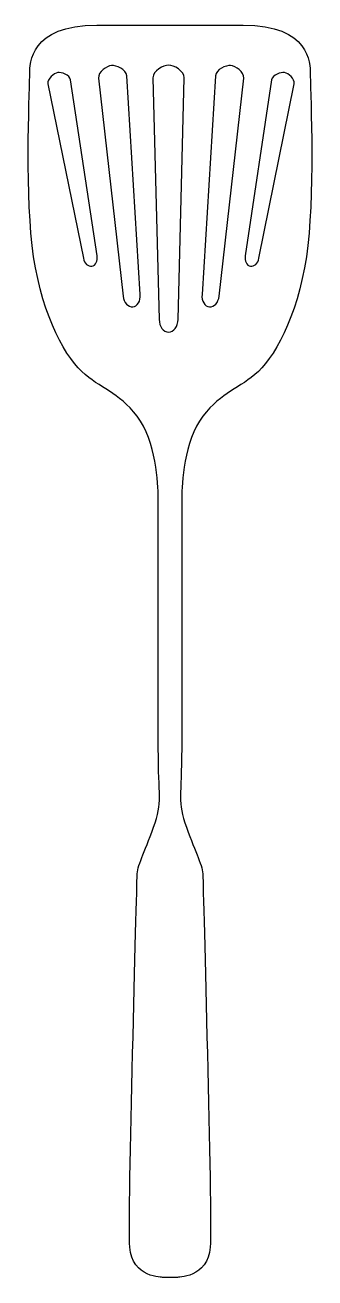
# Model space of a CAD drawing. Header units: centimetres. Extents: x -1.8 to 1.8, y -8 to 8.
import ezdxf

# ---------------------------------------------------------------- set-up
doc = ezdxf.new("R2010")
doc.units = ezdxf.units.CM
doc.header["$MEASUREMENT"] = 0
doc.layers.add('Camada 1', color=7, linetype='Continuous')

msp = doc.modelspace()

# ---------------------------------------------------------------- linework, layer by layer
at = {"layer": 'Camada 1'}
for points, knots in [([(1.78578, 7.36519), (1.78578, 7.48534), (1.78578, 7.9808), (0.92988, 7.9808), (0.92988, 7.9808), (0.14629, 7.9808), (0.01733, 7.9808), (0.00103, 7.9808), (0.00103, 7.9808), (-0.00043, 7.9808), (-0.00106, 7.9808), (-0.00106, 7.9808), (-0.00106, 7.9808), (-0.01725, 7.9808), (-0.14632, 7.9808), (-0.92991, 7.9808), (-0.92991, 7.9808), (-1.78578, 7.9808), (-1.78578, 7.48534), (-1.78578, 7.36519), (-1.78578, 7.36519), (-1.78578, 7.24512), (-1.84587, 5.96869), (-1.7558, 5.17288), (-1.7558, 5.17288), (-1.66563, 4.37704), (-1.36535, 3.79144), (-1.12506, 3.56628), (-1.12506, 3.56628), (-0.88484, 3.34101), (-0.6596, 3.31104), (-0.41942, 2.9956), (-0.41942, 2.9956), (-0.1792, 2.6804), (-0.14912, 2.12475), (-0.14912, 1.95957), (-0.14912, 1.95957), (-0.14912, 1.79439), (-0.14912, -0.62305), (-0.14912, -1.23879), (-0.14912, -1.23879), (-0.14912, -1.8545), (-0.08903, -1.91446), (-0.20921, -2.24482), (-0.20921, -2.24482), (-0.32939, -2.57518), (-0.41942, -2.74036), (-0.41942, -2.86053), (-0.41942, -2.86053), (-0.41942, -2.9807), (-0.53957, -7.20004), (-0.51321, -7.59419), (-0.51321, -7.59419), (-0.48696, -7.98829), (-0.08906, -7.9808), (-0.08906, -7.9808), (-0.08906, -7.9808), (-0.08906, -7.9808), (-0.00106, -7.9808), (-0.00106, -7.9808), (-0.00106, -7.9808), (-0.00106, -7.9808), (0.00103, -7.9808), (0.00103, -7.9808), (0.00103, -7.9808), (0.00103, -7.9808), (0.08901, -7.9808), (0.08901, -7.9808), (0.08901, -7.9808), (0.08901, -7.9808), (0.48694, -7.98826), (0.5133, -7.59419), (0.5133, -7.59419), (0.53955, -7.20004), (0.4194, -2.98068), (0.4194, -2.86053), (0.4194, -2.86053), (0.4194, -2.74038), (0.32934, -2.5752), (0.20919, -2.24482), (0.20919, -2.24482), (0.08902, -1.91446), (0.1491, -1.85448), (0.1491, -1.23879), (0.1491, -1.23879), (0.1491, -0.62308), (0.1491, 1.79439), (0.1491, 1.95957), (0.1491, 1.95957), (0.1491, 2.12475), (0.17908, 2.6804), (0.41937, 2.9956), (0.41937, 2.9956), (0.65959, 3.31104), (0.88483, 3.34101), (1.12512, 3.56628), (1.12512, 3.56628), (1.36531, 3.79144), (1.66561, 4.37704), (1.75578, 5.17288), (1.75578, 5.17288), (1.84587, 5.96872), (1.78578, 7.24515), (1.78578, 7.36519)], [0, 0, 0, 0, 0.03703704, 0.03703704, 0.03703704, 0.03703704, 0.07407407, 0.07407407, 0.07407407, 0.07407407, 0.11111111, 0.11111111, 0.11111111, 0.11111111, 0.14814815, 0.14814815, 0.14814815, 0.14814815, 0.18518519, 0.18518519, 0.18518519, 0.18518519, 0.22222222, 0.22222222, 0.22222222, 0.22222222, 0.25925926, 0.25925926, 0.25925926, 0.25925926, 0.2962963, 0.2962963, 0.2962963, 0.2962963, 0.33333333, 0.33333333, 0.33333333, 0.33333333, 0.37037037, 0.37037037, 0.37037037, 0.37037037, 0.40740741, 0.40740741, 0.40740741, 0.40740741, 0.44444444, 0.44444444, 0.44444444, 0.44444444, 0.48148148, 0.48148148, 0.48148148, 0.48148148, 0.51851852, 0.51851852, 0.51851852, 0.51851852, 0.55555556, 0.55555556, 0.55555556, 0.55555556, 0.59259259, 0.59259259, 0.59259259, 0.59259259, 0.62962963, 0.62962963, 0.62962963, 0.62962963, 0.66666667, 0.66666667, 0.66666667, 0.66666667, 0.7037037, 0.7037037, 0.7037037, 0.7037037, 0.74074074, 0.74074074, 0.74074074, 0.74074074, 0.77777778, 0.77777778, 0.77777778, 0.77777778, 0.81481481, 0.81481481, 0.81481481, 0.81481481, 0.85185185, 0.85185185, 0.85185185, 0.85185185, 0.88888889, 0.88888889, 0.88888889, 0.88888889, 0.92592593, 0.92592593, 0.92592593, 0.92592593, 1, 1, 1, 1]), ([(-0.99536, 4.90727), (-1.04338, 4.89886), (-1.09164, 4.94463), (-1.10315, 5.00958), (-1.10315, 5.00958), (-1.10315, 5.00958), (-1.55408, 7.23123), (-1.55408, 7.23123), (-1.55408, 7.23123), (-1.56548, 7.29619), (-1.47844, 7.3658), (-1.43028, 7.37421), (-1.43028, 7.37421), (-1.38234, 7.3827), (-1.27672, 7.34701), (-1.26531, 7.28208), (-1.26531, 7.28208), (-1.26531, 7.28208), (-0.92913, 5.04027), (-0.92913, 5.04027), (-0.92913, 5.04027), (-0.91763, 4.97534), (-0.94731, 4.91576), (-0.99536, 4.90727)], [0, 0, 0, 0, 0.14285714, 0.14285714, 0.14285714, 0.14285714, 0.28571429, 0.28571429, 0.28571429, 0.28571429, 0.42857143, 0.42857143, 0.42857143, 0.42857143, 0.57142857, 0.57142857, 0.57142857, 0.57142857, 0.71428571, 0.71428571, 0.71428571, 0.71428571, 1, 1, 1, 1]), ([(-0.47458, 4.3889), (-0.53456, 4.38371), (-0.58893, 4.44512), (-0.59597, 4.52609), (-0.59597, 4.52609), (-0.59597, 4.52609), (-0.91088, 7.30304), (-0.91088, 7.30304), (-0.91088, 7.30304), (-0.91813, 7.38398), (-0.8037, 7.46023), (-0.74385, 7.46552), (-0.74385, 7.46552), (-0.68387, 7.47071), (-0.55801, 7.41551), (-0.55086, 7.33447), (-0.55086, 7.33447), (-0.55086, 7.33447), (-0.37893, 4.54513), (-0.37893, 4.54513), (-0.37893, 4.54513), (-0.37187, 4.46401), (-0.41471, 4.39419), (-0.47458, 4.3889)], [0, 0, 0, 0, 0.14285714, 0.14285714, 0.14285714, 0.14285714, 0.28571429, 0.28571429, 0.28571429, 0.28571429, 0.42857143, 0.42857143, 0.42857143, 0.42857143, 0.57142857, 0.57142857, 0.57142857, 0.57142857, 0.71428571, 0.71428571, 0.71428571, 0.71428571, 1, 1, 1, 1]), ([(0.102, 4.22911), (0.102, 4.13944), (0.04826, 4.06684), (-0.01804, 4.06684), (-0.01804, 4.06684), (-0.08434, 4.06684), (-0.13808, 4.13947), (-0.13808, 4.22911), (-0.13808, 4.22911), (-0.13808, 4.22911), (-0.21728, 7.30802), (-0.21728, 7.30802), (-0.21728, 7.30802), (-0.21728, 7.39766), (-0.08438, 7.47029), (-0.01808, 7.47029), (-0.01808, 7.47029), (0.04822, 7.47029), (0.18123, 7.39766), (0.18123, 7.30802), (0.18123, 7.30802), (0.18123, 7.30802), (0.102, 4.22911), (0.102, 4.22911)], [0, 0, 0, 0, 0.14285714, 0.14285714, 0.14285714, 0.14285714, 0.28571429, 0.28571429, 0.28571429, 0.28571429, 0.42857143, 0.42857143, 0.42857143, 0.42857143, 0.57142857, 0.57142857, 0.57142857, 0.57142857, 0.71428571, 0.71428571, 0.71428571, 0.71428571, 1, 1, 1, 1]), ([(0.62473, 4.52606), (0.61767, 4.44512), (0.56343, 4.38369), (0.50344, 4.38887), (0.50344, 4.38887), (0.44346, 4.39416), (0.40073, 4.46399), (0.40777, 4.54513), (0.40777, 4.54513), (0.40777, 4.54513), (0.5797, 7.33447), (0.5797, 7.33447), (0.5797, 7.33447), (0.58676, 7.41551), (0.7126, 7.4707), (0.77258, 7.46552), (0.77258, 7.46552), (0.83256, 7.46023), (0.94699, 7.38395), (0.93985, 7.30304), (0.93985, 7.30304), (0.93985, 7.30304), (0.62473, 4.52606), (0.62473, 4.52606)], [0, 0, 0, 0, 0.14285714, 0.14285714, 0.14285714, 0.14285714, 0.28571429, 0.28571429, 0.28571429, 0.28571429, 0.42857143, 0.42857143, 0.42857143, 0.42857143, 0.57142857, 0.57142857, 0.57142857, 0.57142857, 0.71428571, 0.71428571, 0.71428571, 0.71428571, 1, 1, 1, 1]), ([(1.58284, 7.23123), (1.58284, 7.23123), (1.13191, 5.00955), (1.13191, 5.00955), (1.13191, 5.00955), (1.12048, 4.94459), (1.07222, 4.89882), (1.0242, 4.90724), (1.0242, 4.90724), (0.97607, 4.91573), (0.94649, 4.97532), (0.9579, 5.04025), (0.9579, 5.04025), (0.9579, 5.04025), (1.29408, 7.28206), (1.29408, 7.28206), (1.29408, 7.28206), (1.30551, 7.34702), (1.41113, 7.38271), (1.45902, 7.37419), (1.45902, 7.37419), (1.5072, 7.36583), (1.59427, 7.29619), (1.58284, 7.23123)], [0, 0, 0, 0, 0.14285714, 0.14285714, 0.14285714, 0.14285714, 0.28571429, 0.28571429, 0.28571429, 0.28571429, 0.42857143, 0.42857143, 0.42857143, 0.42857143, 0.57142857, 0.57142857, 0.57142857, 0.57142857, 0.71428571, 0.71428571, 0.71428571, 0.71428571, 1, 1, 1, 1])]:
    msp.add_open_spline(points, degree=3, knots=knots, dxfattribs=at)

doc.saveas('drawing.dxf')
